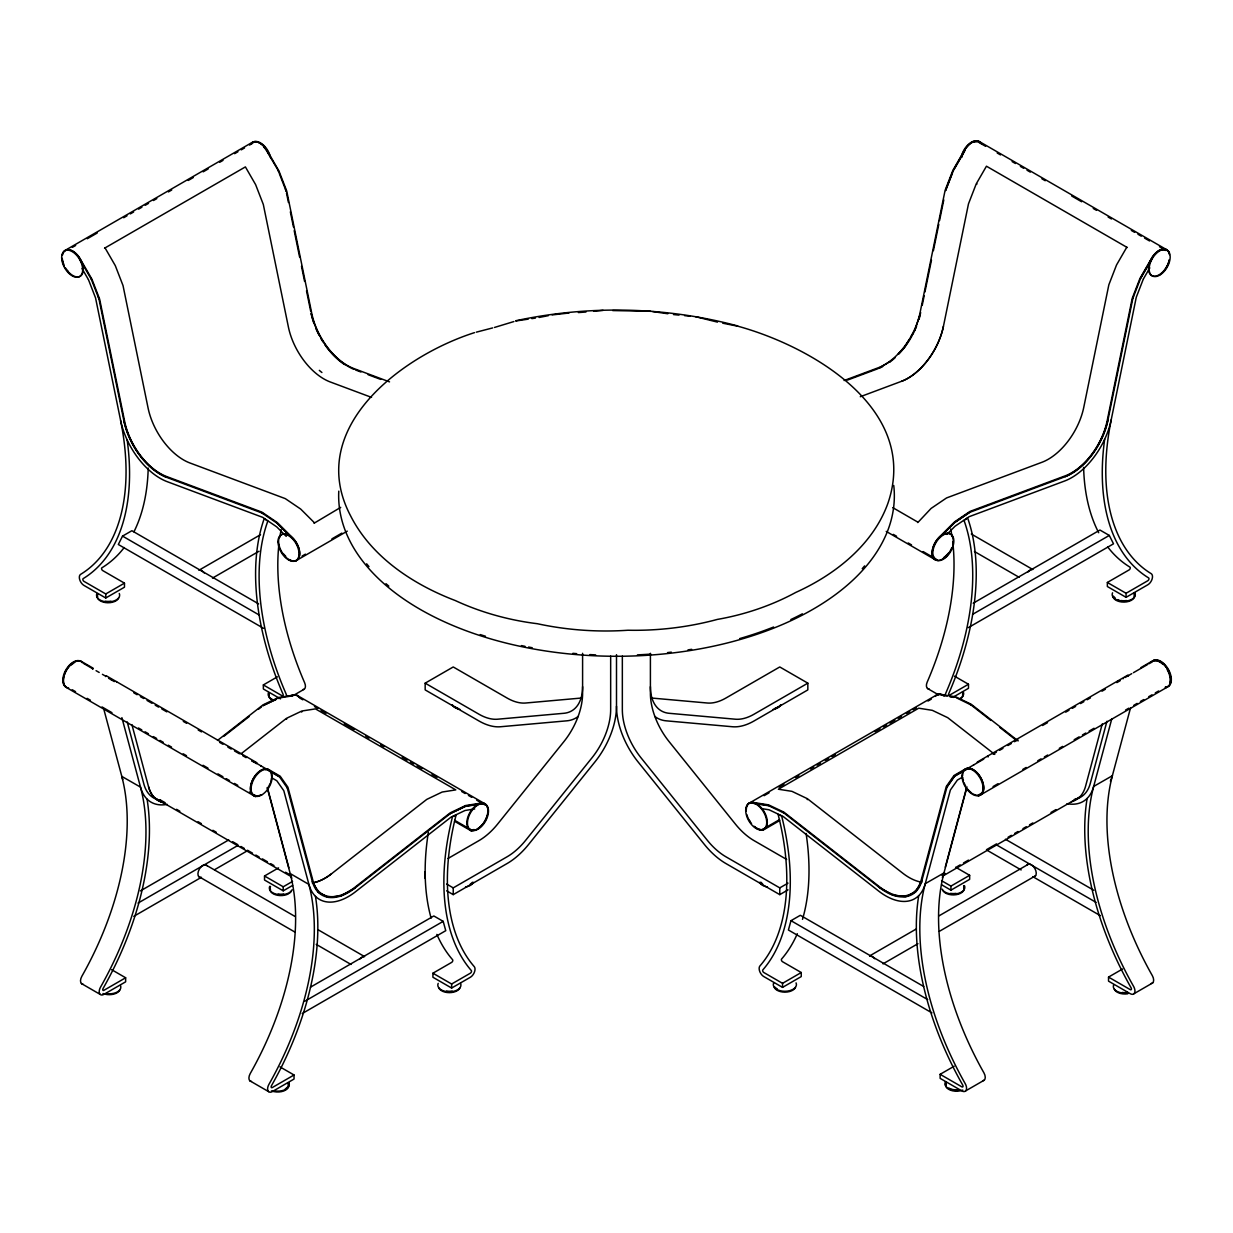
<?xml version="1.0" encoding="UTF-8"?>
<svg xmlns="http://www.w3.org/2000/svg" width="1233" height="1233" viewBox="0 0 1233 1233"><rect width="100%" height="100%" fill="white"/><g stroke="black" fill="none" stroke-linecap="round" stroke-linejoin="round"><path stroke-width="1.5" d="M922.253 305.152L924.18 295.75M924.935 291.99L931.485 260.04M933.396 250.669L938.791 224.329M939.546 220.615L943.784 199.9M860.295 396.718L901.585 381.29A51.94 29.977 -60 0 0 943.43 326.344L968.414 204.185A2.959 1.711 -60 0 1 968.629 203.476L976.074 184.287A2.975 1.711 -60 0 1 976.413 183.578L986.446 166.208L1127.27 247.525M939.33 537.912L954.496 522.777A1.988 1.141 -60 0 1 954.851 522.484L969.693 512.419A1.988 1.141 -60 0 1 970.063 512.219L1065.173 476.678C1087.568 466.351 1101.932 444.034 1107.82 420.684L1132.819 298.525A1.973 1.141 -60 0 1 1132.957 298.047L1140.402 278.858A1.988 1.141 -60 0 1 1140.633 278.396L1152.038 258.622M946.882 534.382L954.696 526.583A4.146 2.389 -60 0 1 955.452 525.952L968.706 516.966A4.131 2.389 -60 0 1 969.477 516.565L1064.572 481.024A57.889 33.414 -60 0 0 1111.21 419.775L1136.194 297.677A4.146 2.389 -60 0 1 1136.487 296.691L1143.145 279.537A4.223 2.435 -60 0 1 1143.361 279.043M454.515 821.255L471.068 830.826L473.981 829.501M753.394 803.33L768.56 805.719A1.988 1.141 60 0 1 768.914 805.827L783.756 812.901A1.988 1.141 60 0 1 784.126 813.133L879.237 887.406L893.031 895.204L905.839 896.653L915.919 891.582L921.883 880.655L946.882 787.363A1.973 1.141 60 0 1 947.021 787.055L954.465 776.466A1.988 1.141 60 0 1 954.696 776.251L966.102 769.669A14.056 8.122 60 0 1 970.556 769.269M945.264 867.153L966.348 788.488M967.011 786.931L943.985 872.856A57.889 33.414 60 0 1 942.366 877.495M1102.256 723.925L1085.595 786.13A52.927 30.548 60 0 1 1071.446 801.743M1106.941 721.274L1090.28 783.433A52.927 30.548 60 0 1 1074.236 799.431M1111.796 718.793L1093.671 786.438A226.579 130.806 60 0 0 1133.636 986.477A6.612 3.822 60 0 1 1134.591 992.889A6.612 3.822 60 0 1 1130.291 993.706L1108.529 981.144L1108.529 977.091L1122.569 968.999M1130.507 707.989L1112.382 775.634A57.889 33.414 60 0 1 1110.378 781.106M923.733 986.523L800.34 915.287L790.985 920.681L788.411 930.006L931.963 1012.894M914.747 330.475L920.712 312.658M314.045 523.254L340.709 507.364M952.338 172.959L946.343 188.402A9.109 5.256 -60 0 0 945.696 190.56A1.973 1.141 -60 0 1 945.85 190.021L953.294 170.832A1.988 1.141 -60 0 1 953.525 170.37M258.622 603.877L131.885 530.714L122.529 536.108L118.322 544.493L263.538 628.321M105.73 676.609L106.238 675.746L256.587 762.564A2.99 1.726 -60 0 1 256.926 762.873M246.569 756.769L246.061 757.632L242.762 755.721M963.852 152.106L953.864 169.399A6.581 3.791 -60 0 0 953.463 170.154A9.001 5.194 -60 0 0 953.001 171.248M954.465 168.721L964.93 150.596M1126.777 247.232L1116.744 264.602A2.975 1.711 -60 0 0 1116.404 265.295L1108.96 284.499A2.959 1.711 -60 0 0 1108.76 285.208L1083.761 407.368A51.94 29.977 -60 0 1 1041.9 462.298L946.79 497.855A2.975 1.711 -60 0 0 946.25 498.147L931.408 508.212A2.975 1.711 -60 0 0 930.869 508.659L917.784 522.576M1150.959 260.132L1140.987 277.425A6.581 3.791 -60 0 0 1140.571 278.18A9.001 5.194 -60 0 0 1140.109 279.274M1143.453 278.858L1149.819 267.854M1164.584 270.505L1166.588 267.037A15.043 8.693 -60 0 0 1169.346 259.932M909.245 339.584L904.668 347.182L898.271 353.84M911.079 336.547L912.913 333.511M940.471 536.463L953.494 523.47A9.109 5.256 -60 0 1 955.143 522.098L968.398 513.098A9.093 5.256 -60 0 1 970.078 512.219M217.532 740.416L262.814 705.045A2.975 1.711 -60 0 1 263.369 704.706L278.211 697.631A2.975 1.726 -60 0 1 278.735 697.462L293.901 695.088A15.043 8.693 -60 0 1 298.417 696.121L485.525 804.147M223.666 736.44L249.359 716.388M258.391 709.329L261.427 706.956M240.913 753.918L286.21 718.546A2.975 1.711 -60 0 1 286.765 718.192L301.592 711.133A2.975 1.711 -60 0 1 302.131 710.963L315.463 708.883L455.794 789.891L442.462 791.987A2.975 1.711 -60 0 0 441.923 792.156L427.096 799.231A2.975 1.711 -60 0 0 426.541 799.57L331.415 873.858A51.94 29.977 -60 0 1 312.288 882.905A51.94 29.977 -60 0 0 331.43 873.843M265.218 769.685A14.056 8.122 -60 0 1 268.07 770.332L279.475 776.929A1.988 1.141 -60 0 1 279.706 777.129L287.15 787.733A1.973 1.141 -60 0 1 287.289 788.041L312.288 881.333L318.253 892.26L328.332 897.331L341.14 895.882L354.934 888.084L450.045 813.795A1.988 1.141 -60 0 1 450.415 813.564L465.257 806.505A1.988 1.141 -60 0 1 465.612 806.382L480.778 804.008A14.056 8.122 -60 0 1 484.985 804.979M879.607 367.742L890.334 361.408M65.241 250.33L252.349 142.304A15.043 8.693 60 0 1 267.391 150.996L278.812 170.755A2.99 1.726 60 0 1 279.136 171.464L286.58 190.653A2.959 1.711 60 0 1 286.796 191.362L311.795 313.521A51.94 29.977 60 0 0 353.64 368.467L389.536 381.876M72.362 247.371L75.66 245.459M87.25 238.755L97.191 233.022M123.685 217.732L126.999 215.821M130.313 213.91L133.626 211.999M138.589 209.132L141.903 207.206M145.217 205.294L148.515 203.383M153.493 200.517L156.807 198.605M168.397 191.916L171.711 190.005M188.264 180.45L193.227 177.583M203.168 171.834L208.13 168.967M219.721 162.278L223.034 160.367M234.624 153.678L237.938 151.767M241.252 149.856L244.566 147.945M249.528 145.078L252.842 143.167M104.558 248.187L245.398 166.902L255.416 184.272A2.99 1.726 60 0 1 255.755 184.965L263.199 204.154A2.959 1.711 60 0 1 263.4 204.863L288.399 327.022A51.94 29.977 60 0 0 330.259 381.968L371.534 397.38M67.738 270.906L65.241 267.7M127.184 440.119A231.542 133.673 60 0 1 83.166 578.616A1.649 0.956 60 0 0 83.998 581.39L105.761 593.952L124.471 583.147L124.471 587.201L105.761 597.99L83.998 585.444A6.612 3.822 60 0 1 79.698 579.649A6.612 3.822 60 0 1 80.654 574.331A226.579 130.806 60 0 0 120.587 420.484M199.083 570.17L260.533 534.69M212.492 578.107L259.038 551.228M302.116 556.068L305.43 554.156M331.924 538.867L341.849 533.118M295.935 560.768L347.274 531.13M280.507 698.88L263.353 688.985L263.353 684.931L277.394 676.825M293.423 695.443L304.335 689.139M578.308 716.327A61.188 35.325 60 0 1 566.795 720.827L500.567 726.746A61.188 35.325 60 0 1 478.928 720.951L425.169 689.91L425.169 683.159L453.235 666.961L506.994 697.986A52.927 30.548 60 0 0 525.705 703.01L580.589 698.109M140.377 890.935L228.752 839.92M138.065 903.08L238.108 845.314M133.796 916.335L201.457 877.28M214.665 869.65L247.663 850.6M292.591 885.433L283.236 890.827L264.525 880.023L264.525 875.985L278.55 867.878M121.882 717.637L140.5 787.116A226.579 130.806 -60 0 1 100.536 987.14A6.612 3.822 -60 0 0 99.58 993.567A6.612 3.822 -60 0 0 103.88 994.384L125.643 981.822L125.643 977.769L103.88 990.33A1.649 0.956 -60 0 1 103.048 988.527A231.542 133.673 -60 0 0 147.066 799.184M264.525 875.985L283.236 886.789L292.591 881.379M447.98 858.507L478.928 840.644A52.927 30.548 -60 0 0 497.639 824.045L563.882 741.649A52.927 30.548 -60 0 0 582.592 693.424L582.592 653.305M446.639 884.061L453.235 887.883L506.994 856.843A52.927 30.548 -60 0 0 525.705 840.259L591.948 757.848A52.927 30.548 -60 0 0 610.659 709.622L610.659 656.141M654.692 716.327A61.188 35.325 -60 0 0 666.205 720.827L732.433 726.746A61.188 35.325 -60 0 0 754.072 720.951L807.831 689.91L807.831 683.159L754.072 714.2A52.927 30.548 -60 0 1 735.361 719.209L669.118 713.291A52.927 30.548 -60 0 1 650.408 686.673M446.639 890.827L453.235 894.634L506.994 863.593A61.188 35.325 -60 0 0 528.633 844.42L594.861 762.009A61.188 35.325 -60 0 0 616.5 706.247L616.5 654.677M973.207 603.199L1099.944 530.036L1109.299 535.43L1113.507 543.815L968.29 627.659M310.439 987.201L433.831 915.965L443.186 921.359L445.76 930.684L302.208 1013.557M972.56 614.373L1109.299 535.43M304.782 1001.273L443.186 921.359M1111.241 419.806A226.579 130.806 -60 0 0 1151.175 573.653A6.612 3.822 -60 0 1 1152.131 578.971A6.612 3.822 -60 0 1 1147.831 584.766L1126.068 597.327L1107.357 586.523L1107.357 582.469L1129.12 569.908A1.649 0.956 -60 0 0 1129.952 567.134A231.542 133.673 -60 0 1 1107.65 546.866M432.922 973.207L451.632 984.011L470.343 973.207A1.649 0.956 -60 0 0 471.314 970.541A229.877 132.717 -60 0 1 452.496 816.708L456.087 815.044A224.915 129.866 -60 0 0 474.227 966.61A6.612 3.822 -60 0 1 474.474 972.02A6.612 3.822 -60 0 1 470.343 977.26L451.632 988.049L432.922 977.26L432.922 973.207L451.632 962.403A1.649 0.956 -60 0 0 452.603 959.736A229.877 132.717 -60 0 1 436.867 934.398M748.647 803.484L935.755 695.458A15.043 8.693 60 0 1 940.255 694.41L955.436 696.784A2.975 1.726 60 0 1 955.96 696.969L970.803 704.028A2.975 1.711 60 0 1 971.342 704.382L1018.15 740.925M764.075 795.701L769.053 792.834M778.979 787.101L783.957 784.234M795.547 777.545L798.845 775.634M810.435 768.93L813.749 767.018M817.063 765.107L820.377 763.196M825.339 760.329L828.653 758.418M831.967 756.507L835.28 754.596M875.014 731.647L879.992 728.78M883.306 726.869L886.604 724.958M889.918 723.047L894.896 720.18M898.21 718.269L901.508 716.358M906.486 713.491L909.8 711.58M913.098 709.669L916.412 707.757M928.002 701.053L931.316 699.142M952.878 697.308L968.475 688.307L968.475 684.253L949.764 695.058A1.649 0.956 -60 0 1 948.793 693.516A229.877 132.717 -60 0 0 967.612 517.952L964.021 520.449A224.915 129.866 -60 0 1 945.881 692.946A6.612 3.822 -60 0 0 945.141 695.535M1107.357 582.469L1126.068 593.273L1147.831 580.712A1.649 0.956 -60 0 0 1148.663 577.938A231.542 133.673 -60 0 1 1104.645 439.441M267.16 787.61L290.187 873.534L308.867 884.4A226.579 130.806 -60 0 1 268.933 1084.362A6.612 3.822 -60 0 0 267.977 1090.789A6.612 3.822 -60 0 0 272.277 1091.606L294.04 1079.045L294.04 1074.991L272.277 1087.552A1.649 0.956 -60 0 1 271.445 1085.749A231.542 133.673 -60 0 0 315.463 896.422M779.426 819.683L762.857 829.254L763.104 830.148L779.657 820.577M983.734 759.112L955.036 775.68A6.581 3.791 60 0 0 954.635 775.973A9.001 5.194 60 0 0 954.172 776.513L947.514 785.991A9.109 5.256 60 0 0 946.867 787.409M1125.097 677.503L1131.755 673.65M1133.42 672.694L1147.461 664.587M1148.802 663.816L1152.131 661.89M993.058 754.087L996.372 752.192M999.655 750.281L1002.968 748.385M1007.916 745.518L1011.23 743.607M1014.512 741.696L1017.826 739.8M1042.579 725.497L1047.541 722.646M1065.697 712.15L1069.011 710.254M1072.294 708.343L1075.608 706.432M1080.555 703.565L1083.869 701.669M1087.152 699.758L1090.465 697.863M1102.009 691.189L1105.323 689.278M1116.867 682.604L1120.18 680.708M962.511 777.098L957.517 779.98A4.223 2.435 60 0 0 957.209 780.304L950.551 789.767A4.146 2.389 60 0 0 950.258 790.415L925.274 883.66A226.579 130.806 60 0 0 965.239 1083.699A6.612 3.822 60 0 1 966.194 1090.111A6.612 3.822 60 0 1 961.879 1090.928L940.132 1078.366L940.132 1074.313L954.172 1066.221M622.341 656.141L622.341 709.622A52.927 30.548 60 0 0 641.052 757.848L707.295 840.259A52.927 30.548 60 0 0 726.006 856.843L779.765 887.883L788.026 883.121M616.5 706.247A61.188 35.325 60 0 0 638.139 762.009L704.367 844.42A61.188 35.325 60 0 0 726.006 863.593L779.765 894.634L788.026 889.872M983.117 792.31L978.154 795.177L978.648 796.025L1167.759 686.843A15.043 8.693 60 0 0 1167.759 669.473A15.043 8.693 60 0 0 1152.716 660.78L1141.311 667.377A2.99 1.726 60 0 0 1140.972 667.685M993.058 786.562L998.021 783.695M1022.866 769.361L1026.164 767.45M1037.754 760.761L1041.068 758.85M1044.382 756.939L1047.696 755.012M1059.286 748.323L1062.599 746.412M1074.19 739.723L1079.152 736.856M1082.466 734.945L1085.78 733.034M1089.093 731.123L1094.056 728.256M1125.513 710.085L1128.827 708.174M1133.805 705.307L1137.119 703.396M1140.417 701.485L1143.731 699.573M1148.709 696.707L1152.007 694.796M1155.321 692.884L1158.635 690.973M942.027 875.353L945.341 873.457M956.9 866.784L960.199 864.872M963.497 862.961L968.444 860.11M986.616 849.614L996.511 843.896M1008.07 837.222L1011.368 835.327M1014.682 833.416L1017.98 831.504M1022.928 828.653L1026.241 826.742M1029.54 824.831L1032.838 822.935M1050.994 812.455L1055.957 809.588M942.598 876.154L1079.63 797.042M782.539 983.333L801.25 972.529L801.25 976.582L782.539 987.386L763.828 976.582A6.612 3.822 60 0 1 759.698 971.342A6.612 3.822 60 0 1 759.944 965.932A224.915 129.866 60 0 0 778.085 814.366L781.66 816.03A229.877 132.717 60 0 1 762.857 969.862A1.649 0.956 60 0 0 763.828 972.529L782.539 983.333L782.539 987.386M941.58 880.701L950.936 886.111L969.647 875.307L969.647 879.36L950.936 890.164L941.58 884.755M869.589 955.929L916.134 929.065M939.161 915.765L1028.784 864.025M882.998 963.867L917.953 943.692M939.33 931.347L1035.581 875.769M965.655 1090.897L984.366 1080.093M1134.052 993.675L1152.763 982.871M276.207 699.203L264.602 704.737A9.093 5.256 -60 0 0 262.922 705.785A1.988 1.141 -60 0 1 263.307 705.538L276.5 699.265M474.505 332.633C401.079 356.044 304.705 428.884 350.634 515.918C371.549 557.1 413.147 584.473 455.316 600.563C481.101 612.508 509.152 620.245 537.341 623.713C566.949 630.125 597.758 632.298 627.967 630.233C657.96 630.864 688.368 627.258 717.344 619.413C744.578 614.666 771.473 605.619 795.778 592.426C835.08 574.655 873.072 544.863 887.991 503.079C919.803 409.741 813.456 347.151 738.336 326.329M844.096 380.535L878.189 367.788A51.94 29.977 -60 0 0 920.034 312.843L945.033 190.683A2.959 1.711 -60 0 1 945.249 189.974L952.693 170.786A2.99 1.726 -60 0 1 953.032 170.092L964.437 150.318A15.043 8.693 -60 0 1 981.607 143.922M847.564 380.057L878.066 368.652M494.479 327.454L513.899 321.551M476.323 332.155L492.661 327.916M539.083 317.467L548.392 315.648M552.122 314.924L568.968 313.012M516.103 320.672C589.112 305.106 665.65 306.539 737.796 325.974M292.529 695.844L279.506 697.893A9.109 5.256 -60 0 0 277.857 698.417M479.637 803.87L466.613 805.92A9.109 5.256 -60 0 0 464.964 806.444L451.71 812.763A9.093 5.256 -60 0 0 450.03 813.811M474.705 808.956L465.411 810.42A4.146 2.389 -60 0 0 464.656 810.667L451.401 816.97A4.131 2.389 -60 0 0 450.631 817.448L355.536 891.721A57.889 33.414 -60 0 1 308.897 884.338L283.914 791.093A4.146 2.389 -60 0 0 283.621 790.445L276.963 780.967A4.223 2.435 -60 0 0 276.747 780.72L271.661 777.776M471.068 830.826L473.734 830.395A15.043 8.693 -60 0 0 483.12 823.783M515.656 321.012L528.233 319.147M531.839 318.623L535.43 318.083M585.952 312.026L578.369 312.566M593.582 311.286L603.122 310.377M650.808 311.286L612.678 310.562M652.411 698.109L707.295 703.01A52.927 30.548 -60 0 0 726.006 697.986L779.765 666.961L807.831 683.159M673.511 314.569L679.044 315.109M684.592 315.648L690.126 316.172M652.704 311.564L667.839 313.752M943.507 695.458L947.221 696.044M950.951 696.63L954.666 697.215M949.98 696.799L953.772 697.385M754.534 803.192L767.558 805.241A9.109 5.256 60 0 1 769.207 805.765M761.316 808.571L768.76 809.742A4.146 2.389 60 0 1 769.5 809.989L782.77 816.308A4.131 2.389 60 0 1 783.525 816.785L878.636 891.043A57.889 33.414 60 0 0 925.274 883.66L944.016 872.918A226.579 130.806 60 0 0 983.949 1072.895A6.612 3.822 60 0 1 982.716 1080.755M763.104 830.148L760.437 829.732A15.043 8.693 60 0 1 754.95 827.112M722.708 323.185L736.594 325.974M695.659 316.711L717.498 322.121M355.551 369.992L360.945 372.012M368.112 374.693L380.689 379.394M79.791 259.3L91.196 279.074A1.988 1.141 60 0 1 91.427 279.537L98.871 298.725A1.973 1.141 60 0 1 99.01 299.203L124.009 421.362C129.897 444.712 144.261 467.03 166.655 477.356L261.766 512.897A1.988 1.141 60 0 1 262.136 513.098L276.978 523.162A1.988 1.141 60 0 1 277.333 523.455L292.498 538.59M1117.668 599.623L1120.735 600.995M956.315 697.739L970.864 704.875M979.48 141.625L1166.588 249.652M978.987 142.489L985.614 146.311M997.204 153L1000.518 154.911M1012.108 161.6L1015.422 163.511M1020.385 166.393L1023.698 168.305M1027.012 170.216L1030.326 172.127M1041.916 178.816L1045.23 180.727M1071.724 196.016L1081.649 201.765M1093.239 208.454L1096.553 210.365M1108.143 217.054L1111.457 218.965M1131.324 230.432L1134.637 232.343M1137.951 234.255L1141.265 236.166M1144.578 238.092L1149.541 240.959M1159.482 246.692L1164.445 249.559M971.296 534.012L1032.761 569.492M974.44 551.505L1019.182 577.337M892.784 507.642L917.537 521.96M893.293 534.367L896.607 536.278M908.197 542.967L911.511 544.878M923.101 551.567L933.027 557.301M886.219 531.408L935.893 560.09M954.45 676.162L968.475 684.253M927.493 688.476L938.405 694.765M1005.419 839.241L1093.794 890.272M996.064 844.636L1096.106 902.402M986.508 849.922L1021.155 869.943M1032.715 876.601L1100.36 915.672M955.606 867.2L969.647 875.307M1108.529 977.091L1130.291 989.652A1.649 0.956 60 0 0 1131.123 987.849A231.542 133.673 60 0 1 1087.105 798.522M786.654 859.447L754.072 840.644A52.927 30.548 60 0 1 735.361 824.045L669.118 741.649A52.927 30.548 60 0 1 650.408 693.424L650.408 653.305M425.169 683.159L478.928 714.2A52.927 30.548 60 0 0 497.639 719.209L563.882 713.291A52.927 30.548 60 0 0 582.592 686.673M790.985 920.681L927.709 999.624M122.529 536.108L259.269 615.051M801.25 972.529L782.539 961.725A1.649 0.956 60 0 1 781.568 959.058A229.877 132.717 60 0 0 797.304 933.72M124.471 583.147L102.724 570.586A1.649 0.956 60 0 1 101.877 567.812A231.542 133.673 60 0 0 124.179 547.544M299.542 697.909L302.856 699.82M314.446 706.509L317.76 708.42M321.058 710.331L326.036 713.213M344.254 723.725L354.179 729.458M365.769 736.147L369.083 738.058M380.673 744.747L383.987 746.659M402.205 757.185L407.167 760.052M410.481 761.963L413.795 763.874M417.108 765.785L422.071 768.652M432.012 774.386L436.975 777.252M461.805 791.601L465.118 793.513M468.432 795.424L471.746 797.335M476.709 800.202L480.022 802.113M940.132 1074.313L961.879 1086.874A1.649 0.956 60 0 0 962.726 1085.071A231.542 133.673 60 0 1 918.708 895.744M263.353 684.931L282.064 695.736A1.649 0.956 60 0 0 283.035 694.194A229.877 132.717 60 0 1 264.216 518.631L267.808 521.112A224.915 129.866 60 0 0 285.948 693.624A6.612 3.822 60 0 1 286.688 696.213M454.746 820.361L471.314 829.917M83.597 663.462L92.953 668.872M96.066 670.675L99.195 672.463M102.416 674.328L105.745 676.254M251.994 760.684L266.035 768.791M269.148 770.594L279.136 776.358A6.581 3.791 -60 0 1 279.537 776.651A9.001 5.194 -60 0 1 279.999 777.191M108.596 678.273L114.33 681.572M133.796 692.823L137.11 694.718M140.392 696.63L143.706 698.525M147.004 700.436L151.967 703.288M155.25 705.214L158.564 707.11M161.862 709.021L166.825 711.873M183.316 721.413L186.63 723.309M198.189 729.998L201.503 731.893M219.644 742.389L222.957 744.285M227.905 747.152L231.218 749.048M234.501 750.959L239.464 753.81M251.794 760.946L254.661 762.58M72.223 689.725L75.537 691.651M87.127 698.34L90.441 700.252M102.031 706.941L111.956 712.674M138.45 727.979L141.764 729.89M145.078 731.801L148.392 733.712M153.354 736.579L156.668 738.49M159.982 740.401L163.295 742.312M168.258 745.179L171.572 747.09M183.162 753.779L186.476 755.69M203.029 765.261L207.992 768.128M217.933 773.862L222.896 776.728M226.209 778.639L229.523 780.551M234.486 783.417L237.799 785.329M249.39 792.018L252.703 793.929M254.013 794.684L256.017 795.84L255.524 796.703L66.412 687.521A15.043 8.693 -60 0 1 66.412 670.135A15.043 8.693 -60 0 1 81.455 661.458L92.86 668.039A2.99 1.726 -60 0 1 93.199 668.348M160.059 799.785L165.006 802.637M176.566 809.31L179.864 811.222M198.035 821.702L201.333 823.613M212.893 830.287L216.191 832.183M232.698 841.723L237.645 844.574M240.959 846.485L244.257 848.396M247.556 850.292L252.518 853.159M255.817 855.055L259.115 856.966M262.413 858.877L267.376 861.728M270.674 863.639L273.973 865.551M285.532 872.224L288.83 874.12M154.541 797.72L291.574 876.833M205.372 864.687L294.995 916.443M318.037 929.728L364.583 956.608A7.028 4.053 -60 0 0 359.45 959.382M198.59 876.447L294.841 932.025M316.218 944.355L351.004 964.453M111.602 969.662L125.643 977.769M279.999 1066.899L294.04 1074.991M81.409 983.549L100.12 994.353M249.806 1080.771L268.517 1091.575M353.763 369.33C331.369 359.003 317.02 336.686 311.117 313.336A52.927 30.548 60 0 0 313.968 323.524M990.87 720.442L971.234 705.106A9.093 5.256 60 0 0 969.57 704.058M999.917 727.501L1016.531 740.478M994.769 754.426L947.961 717.868A2.975 1.711 60 0 0 947.406 717.529L932.564 710.455A2.975 1.711 60 0 0 932.04 710.285L918.708 708.204L778.377 789.228L791.709 791.309A2.975 1.711 60 0 1 792.233 791.478L807.076 798.552A2.975 1.711 60 0 1 807.63 798.892L902.741 873.18A51.94 29.977 60 0 0 921.883 882.227M1113.353 596.14L1115.202 598.005M760.823 882.15L762.672 884.015M314.292 522.638L300.96 509.337A2.975 1.711 60 0 0 300.436 508.89L285.594 498.826A2.975 1.711 60 0 0 285.039 498.533L189.928 462.976A51.94 29.977 60 0 1 148.083 408.031L123.084 285.871A2.959 1.711 60 0 0 122.868 285.177L115.424 265.974A2.99 1.726 60 0 0 115.085 265.28L105.052 247.91M291.358 537.126L278.334 524.148A9.109 5.256 60 0 0 276.685 522.777M286.241 536.355L277.132 527.262A4.146 2.389 60 0 0 276.377 526.63L263.122 517.629A4.131 2.389 60 0 0 262.367 517.228L167.256 481.687A57.889 33.414 60 0 1 120.618 420.453L95.635 298.355A4.146 2.389 60 0 0 95.342 297.369L88.684 280.215A4.223 2.435 60 0 0 88.468 279.721M285.702 556.237L283.035 553.571L285.455 556.854A15.043 8.693 60 0 0 299.095 557.378A15.043 8.693 60 0 0 292.745 537.973L277.564 522.838A2.975 1.726 60 0 0 277.04 522.391L262.197 512.327A2.975 1.711 60 0 0 261.658 512.034L166.532 476.493A51.94 29.977 60 0 1 124.687 421.547L99.688 299.388A2.959 1.711 60 0 0 99.472 298.679L92.028 279.49A2.99 1.726 60 0 0 91.689 278.781L80.284 259.022A15.043 8.693 60 0 0 62.482 254.245M1165.262 687.151L1165.755 687.999M1128.442 675.931L1127.933 675.067L977.584 761.886A2.975 1.711 60 0 0 977.245 762.194M987.602 756.091L988.111 756.954M277.964 170.062L266.898 151.274A14.056 8.122 60 0 0 263.646 146.912M82.025 268.532L88.375 279.521M279.213 173.252L285.979 190.699A1.973 1.141 60 0 1 286.118 191.177M267.823 789.166L288.892 867.832M131.9 724.603L148.561 786.808A52.927 30.548 -60 0 0 164.606 802.806A52.927 30.548 -60 0 1 148.577 786.793M127.23 721.952L143.891 784.111A52.927 30.548 -60 0 0 159.936 800.109M103.664 708.667L121.79 776.312A57.889 33.43 -60 0 0 122.776 779.533M286.503 193.057L288.445 202.505M290.356 211.845L293.439 226.934M294.194 230.648L299.588 256.988M301.499 266.343L304.582 281.401M306.508 290.788L310.731 311.456M1126.068 593.273L1126.068 597.327M950.936 886.111L950.936 890.164M779.765 887.883L779.765 894.634M453.235 887.883L453.235 894.634M451.632 984.011L451.632 988.049M425.169 871.685L425.169 878.435M283.236 886.789L283.236 890.827M105.761 593.952L105.761 597.99M301.53 711.98A1.988 1.141 -60 0 1 301.885 711.873M256.094 763.427A1.988 1.141 -60 0 1 256.31 763.628M116.256 681.556A2.99 1.726 -60 0 1 116.596 681.864M286.333 719.271A1.988 1.141 -60 0 1 286.703 719.055M1117.576 681.171A2.975 1.711 60 0 1 1117.915 680.863M807.137 799.385A1.988 1.141 60 0 1 807.507 799.616M976.69 184.333A1.988 1.141 -60 0 1 976.906 183.871M943.415 326.344A51.94 29.977 -60 0 1 901.57 381.29M282.711 553.386A14.888 8.6 60 0 1 283.051 533.966A14.888 8.6 60 0 1 299.141 549.548A14.888 8.6 60 0 1 289.092 559.566M251.332 143.66A14.888 8.6 60 0 1 261.828 143.737A14.888 8.6 60 0 1 270.613 157.716M250.746 143.999A14.888 8.6 60 0 1 259.87 143.182A14.888 8.6 60 0 1 268.979 154.526M62.39 255.293A14.888 8.6 60 0 1 75.768 253.459A14.888 8.6 60 0 1 82.426 273.757A14.888 8.6 60 0 1 67.491 270.844M63.638 264.17A14.888 8.6 60 0 1 62.328 258.899M64.332 266.004A15.043 8.693 60 0 1 62.482 260.61M278.304 171.048A1.988 1.141 60 0 1 278.535 171.51M344.546 364.552A52.927 30.548 60 0 1 324.988 344.886M322.907 341.772A52.927 30.548 60 0 1 320.965 338.582M319.162 335.33A52.927 30.548 60 0 1 315.956 328.61M166.655 477.356A52.927 30.548 60 0 1 124.009 421.362M935.369 696.383A14.888 8.6 60 0 1 944.478 695.566M935.832 695.597A14.888 8.6 60 0 1 943.908 695.905M746.273 810.004A14.888 8.6 60 0 1 757.709 804.502A14.888 8.6 60 0 1 767.157 824.168A14.888 8.6 60 0 1 754.072 826.249M751.529 823.567A14.888 8.6 60 0 1 749.356 820.377M964.021 770.502A14.888 8.6 60 0 1 982.254 781.028A14.888 8.6 60 0 1 973.13 793.99M971.789 793.112A14.888 8.6 60 0 1 967.874 789.32M965.686 786.13A14.888 8.6 60 0 1 964.021 782.647M963.42 780.905A14.888 8.6 60 0 1 962.696 777.376M962.603 775.757A14.888 8.6 60 0 1 963.25 771.95M1151.129 662.475A14.888 8.6 60 0 1 1167.682 669.519A14.888 8.6 60 0 1 1165.509 687.367M1152.747 661.011A14.888 8.6 60 0 1 1168.884 670.305A14.888 8.6 60 0 1 1166.094 687.043M749.957 821.548A15.043 8.693 60 0 1 746.797 814.504M746.196 811.037A15.043 8.693 60 0 1 746.319 807.892M746.782 806.12A15.043 8.693 60 0 1 753.147 802.436L768.313 804.81A2.975 1.726 60 0 1 768.853 804.995L783.695 812.054A2.975 1.711 60 0 1 784.234 812.408L879.36 886.681A51.94 29.977 60 0 0 921.205 880.054L946.204 786.762A2.959 1.711 60 0 1 946.42 786.3L953.864 775.711A2.99 1.726 60 0 1 954.188 775.403L965.609 768.806A15.043 8.693 60 0 1 980.651 777.499A15.043 8.693 60 0 1 980.651 794.869M982.732 784.404A14.056 8.122 60 0 1 982.732 790.353M1154.52 661.119A14.056 8.122 60 0 1 1157.664 661.242M1158.928 661.674A14.056 8.122 60 0 1 1162.811 664.202M1167.266 669.75A14.056 8.122 60 0 1 1169.84 682.327M921.883 880.655A52.927 30.548 60 0 1 879.237 887.406M475.568 829.778A14.888 8.6 -60 0 1 468.925 814.381A14.888 8.6 -60 0 1 486.773 805.873A14.888 8.6 -60 0 1 477.371 828.915M292.082 695.705A14.888 8.6 -60 0 1 299.388 697.385M289.678 696.244A14.888 8.6 -60 0 1 298.802 697.046M68.663 688.045A14.888 8.6 -60 0 1 65.873 671.322A14.888 8.6 -60 0 1 82.01 662.029M66.597 687.367A14.888 8.6 -60 0 1 66.567 668.748A14.888 8.6 -60 0 1 82.457 662.815M255.77 796.071A14.888 8.6 -60 0 1 255.77 775.033A14.888 8.6 -60 0 1 271.568 776.436M271.476 778.038A14.888 8.6 -60 0 1 270.751 781.583M270.15 783.325A14.888 8.6 -60 0 1 267.422 788.488M261.042 794.668A14.888 8.6 -60 0 1 257.42 796.009M487.975 811.699A15.043 8.693 -60 0 0 481.009 803.115L465.843 805.488A2.975 1.726 -60 0 0 465.319 805.658L450.477 812.732A2.975 1.711 -60 0 0 449.922 813.071L354.811 887.359A51.94 29.977 -60 0 1 312.966 880.732L287.967 787.44A2.959 1.711 -60 0 0 287.751 786.978L280.307 776.389A2.99 1.726 -60 0 0 279.968 776.066L268.563 769.484A15.043 8.693 -60 0 0 253.52 778.162A15.043 8.693 -60 0 0 253.52 795.547M487.374 815.183A15.043 8.693 -60 0 1 484.215 822.211M278.149 698.479A1.988 1.141 -60 0 1 278.504 698.356M71.36 664.88A14.056 8.122 -60 0 1 73.934 663.015M354.934 888.084A52.927 30.563 -60 0 1 312.288 881.333M937.465 560.306A14.888 8.6 -60 0 1 933.196 547.113A14.888 8.6 -60 0 1 946.327 533.242A14.888 8.6 -60 0 1 952.893 544.015M951.845 547.544A14.888 8.6 -60 0 1 942.736 558.888M1167.435 265.234A14.888 8.6 -60 0 1 1150.821 274.99A14.888 8.6 -60 0 1 1154.766 254.075A14.888 8.6 -60 0 1 1169.439 254.614M1169.238 259.963A14.888 8.6 -60 0 1 1168.19 263.508M961.802 157.377A14.888 8.6 -60 0 1 970.587 143.398A14.888 8.6 -60 0 1 981.083 143.321M961.216 157.053A14.888 8.6 -60 0 1 970.001 143.074A14.888 8.6 -60 0 1 980.497 142.982M943.599 557.67A14.056 8.122 -60 0 0 946.127 555.559L948.793 552.893L946.374 556.175A15.043 8.693 -60 0 1 932.734 556.715A15.043 8.693 -60 0 1 939.099 537.295L954.265 522.16A2.975 1.726 -60 0 1 954.789 521.713L969.631 511.649A2.975 1.711 -60 0 1 970.186 511.356L1065.297 475.815A51.94 29.977 -60 0 0 1107.142 420.869L1132.141 298.71A2.959 1.711 -60 0 1 1132.356 298.001L1139.801 278.812A2.99 1.726 -60 0 1 1140.14 278.119L1151.545 258.344A15.043 8.693 -60 0 1 1169.346 253.582M936.34 559.212A14.056 8.122 -60 0 1 933.396 556.052M974.532 142.088A14.056 8.122 -60 0 1 977.677 141.965M1161.64 250.114A14.056 8.122 -60 0 1 1166.094 250.515M1107.82 420.684A52.927 30.548 -60 0 1 1065.173 476.678M920.357 314.323A52.927 30.548 -60 0 1 918.986 319.424M916.581 326.236A52.927 30.548 -60 0 1 912.667 334.652M911.788 336.285A52.927 30.548 -60 0 1 898.811 354.087M895.081 357.74A52.927 30.548 -60 0 1 889.902 362.024M882.658 366.602A52.927 30.548 -60 0 1 879.576 368.05M288.923 1082.744A11.575 6.689 0 0 1 285.933 1089.201A11.575 6.689 0 0 1 274.743 1090.928M287.489 1087.074A10.743 6.211 0 0 1 285.332 1088.862M288.121 1082.867A10.743 6.211 0 0 1 288.121 1086.073M288.322 1084.054A10.958 6.319 0 0 1 284.022 1090.866A10.958 6.319 0 0 1 271.43 1090.866M120.449 985.414A11.575 6.689 0 0 1 117.459 991.871A11.575 6.689 0 0 1 106.269 993.613M119.848 989.991A10.958 6.319 0 0 1 102.971 993.536M473.225 882.443A11.575 6.689 0 0 1 470.914 884.354M472.47 882.242A10.743 6.211 0 0 1 470.328 884.015M473.302 882.474A10.958 6.319 0 0 1 465.55 886.959M762.086 884.354A11.575 6.674 0.1 0 1 759.775 882.443M767.45 886.959A10.958 6.319 0 0 1 759.698 882.474M1134.915 592.811A11.575 6.689 0 0 1 1123.741 601.226A11.575 6.689 0 0 1 1112.551 592.811M1126.515 600.533A10.743 6.211 0 0 1 1120.951 600.533M1134.113 592.934A10.743 6.211 0 0 1 1134.113 596.14M1134.314 594.121A10.958 6.319 0 0 1 1126.577 601.874A10.958 6.319 0 0 1 1113.152 597.389M963.281 691.898A11.575 6.689 0 0 1 960.291 698.356M962.48 692.021A10.743 6.211 0 0 1 962.48 695.242M962.68 693.208A10.958 6.319 0 0 1 959.844 699.327M775.156 708.127A11.575 6.689 0 0 0 780.782 704.875A10.958 6.319 0 0 1 773.122 709.376M964.453 885.648A11.575 6.689 -0.1 0 1 956.253 893.833A11.575 6.689 -0.1 0 1 942.089 889.101M956.053 893.37A10.743 6.211 0 0 1 950.489 893.37M963.651 885.772A10.743 6.211 0 0 1 963.651 888.978M963.852 886.959A10.958 6.319 0 0 1 956.114 894.696A10.958 6.319 0 0 1 942.69 890.226M1127.902 992.919A11.575 6.689 -0.1 0 1 1116.713 991.209A11.575 6.689 -0.1 0 1 1113.723 984.735M1127.686 992.457A10.743 6.211 0 0 1 1122.122 992.457M1127.748 993.798A10.958 6.319 0 0 1 1114.324 989.313M959.505 1090.157A11.575 6.689 -0.1 0 1 948.316 1088.431A11.575 6.689 -0.1 0 1 945.326 1081.957M959.289 1089.679A10.743 6.211 0 0 1 948.901 1088.076M946.127 1085.302A10.743 6.211 0 0 1 946.127 1082.081M962.803 1090.08A10.958 6.319 0 0 1 950.227 1090.095A10.958 6.319 0 0 1 945.927 1083.268M796.056 982.871A11.575 6.689 -0.1 0 1 784.866 991.286A11.575 6.689 -0.1 0 1 773.692 982.871M777.268 988.989A10.743 6.211 0 0 1 775.125 987.217M795.455 987.448A10.958 6.319 0 0 1 784.882 992.149A10.958 6.319 0 0 1 774.293 987.448M460.556 983.364A11.575 6.689 -0.1 0 1 449.351 991.779A11.575 6.689 -0.1 0 1 438.193 983.364M452.157 991.085A10.743 6.211 0 0 1 446.593 991.085M459.955 987.941A10.958 6.319 0 0 1 449.367 992.642A10.958 6.319 0 0 1 438.778 987.941M292.082 889.779A11.575 6.689 -0.1 0 1 277.887 894.511A11.575 6.689 -0.1 0 1 269.719 886.327M283.682 894.048A10.743 6.211 0 0 1 278.119 894.048M270.505 889.656A10.743 6.211 0 0 1 270.505 886.45M291.481 890.904A10.958 6.319 0 0 1 289.863 892.908M288.645 893.74A10.958 6.319 0 0 1 275.421 894.742A10.958 6.319 0 0 1 270.32 887.637M457.797 708.035A11.575 6.689 -0.1 0 1 452.172 704.783A10.958 6.319 0 0 0 459.847 709.299M274.851 700.375A11.575 6.689 -0.1 0 1 268.547 692.576M269.349 695.905A10.743 6.211 0 0 1 269.349 692.699M271.984 699.99A10.958 6.319 0 0 1 269.148 693.886M119.277 593.489A11.575 6.689 -0.1 0 1 108.088 601.904A11.575 6.689 -0.1 0 1 96.914 593.489M110.878 601.211A10.743 6.211 0 0 1 105.314 601.211M97.715 596.818A10.743 6.211 0 0 1 97.715 593.612M118.676 598.067A10.958 6.319 0 0 1 105.252 602.536A10.958 6.319 0 0 1 97.515 594.799M200.409 877.495A7.028 4.053 -60 0 1 199.376 869.065A7.028 4.053 -60 0 1 207.19 865.736M1027.628 572.266A7.028 4.053 -60 0 1 1032.591 569.399M1026.966 865.073A7.028 4.053 60 0 1 1034.795 868.386A7.028 4.053 60 0 1 1033.763 876.833M869.743 955.837A7.028 4.053 60 0 1 874.721 958.704M199.237 570.078A7.028 4.053 60 0 1 204.216 572.944M98.378 297.107A9.109 5.256 60 0 1 99.025 299.265M261.75 512.897A9.093 5.256 60 0 1 263.43 513.776M91.72 279.937A9.001 5.194 60 0 0 91.257 278.858A6.581 3.791 60 0 0 90.857 278.088M278.905 544.339A224.915 129.866 60 0 0 304.659 682.82A6.612 3.822 60 0 1 302.732 689.617M279.829 537.218A224.915 129.866 60 0 1 281.155 529.666M148.207 468.078A231.542 133.673 60 0 1 133.935 531.824M321.905 372.505A52.927 30.548 60 0 1 319.316 370.362M285.486 189.081A9.109 5.256 60 0 1 286.133 191.238M278.828 171.911A9.001 5.194 60 0 0 278.365 170.832A6.581 3.791 60 0 0 278.103 170.324M167.164 804.348A57.889 33.414 -60 0 1 140.5 787.116L121.759 776.374A226.579 130.806 -60 0 1 81.825 976.336A6.612 3.822 -60 0 0 83.058 984.211M111.602 679.969A9.001 5.194 -60 0 0 111.14 679.429A6.581 3.791 -60 0 0 110.723 679.136M92.752 668.98A9.001 5.194 -60 0 0 92.429 668.625A6.581 3.791 -60 0 0 92.013 668.332M286.657 786.669A9.109 5.256 -60 0 1 287.304 788.087M291.789 878.235A57.889 33.43 -60 0 1 290.156 873.596A226.579 130.806 -60 0 1 250.222 1073.573A6.612 3.822 -60 0 0 251.455 1081.433M260.826 765.847A9.001 5.194 -60 0 1 261.288 766.387M431.118 918.138A229.877 132.717 -60 0 1 428.36 832.29M1132.803 298.586A9.109 5.256 -60 0 1 1133.451 296.429M929.096 688.939A6.612 3.822 -60 0 1 927.17 682.157A224.915 129.866 -60 0 0 952.724 541.919M950.674 528.988A224.915 129.866 -60 0 1 951.999 536.54M1098.711 532.748A231.542 133.673 -60 0 1 1083.622 467.399M1067.007 803.669A57.889 33.414 60 0 0 1093.671 786.438L1112.413 775.696A226.579 130.806 60 0 0 1152.346 975.673A6.612 3.822 60 0 1 1151.113 983.533M1123.032 678.751A6.581 3.791 60 0 1 1123.433 678.458M782.462 812.085A9.093 5.256 60 0 1 784.142 813.148M973.469 765.061A6.581 3.791 60 0 1 973.746 764.876M806.089 833.477A229.877 132.717 60 0 1 802.498 919.356M893.755 485.463A277.841 160.413 0 0 1 621.417 656.249A277.841 160.413 0 0 1 338.782 491.135M864.626 565.901A276.192 159.458 0 0 1 862.221 568.675M802.375 613.818A276.192 159.458 0 0 1 790.815 619.552M773.6 627.011A276.192 159.458 0 0 1 739.661 638.602M691.667 649.313A276.192 159.458 0 0 1 687.999 649.883M671.307 652.149A276.192 159.458 0 0 1 667.562 652.581M650.67 654.106A276.192 159.458 0 0 1 637.43 654.862M595.616 654.877A276.192 159.458 0 0 1 589.913 654.584M576.674 653.66A276.192 159.458 0 0 1 572.898 653.32M532.224 647.726A276.192 159.458 0 0 1 528.603 647.032M525.011 646.323A276.192 159.458 0 0 1 521.42 645.583M485.463 636.243A276.192 159.458 0 0 1 480.254 634.579M388.811 586.122A276.192 159.458 0 0 1 385.975 583.687M368.975 566.594A276.192 159.458 0 0 1 366.633 563.805M277.995 541.672A14.888 8.6 60 0 0 293.778 561.308A14.888 8.6 60 0 0 293.778 540.254A14.888 8.6 60 0 0 277.995 541.672M61.65 257.62A14.888 8.6 60 0 0 77.432 277.255A14.888 8.6 60 0 0 77.432 256.217A14.888 8.6 60 0 0 61.65 257.62M745.688 810.343A14.888 8.6 60 0 0 761.47 829.979A14.888 8.6 60 0 0 761.47 808.925A14.888 8.6 60 0 0 745.688 810.343M962.017 776.096A14.888 8.6 60 0 0 977.815 795.732A14.888 8.6 60 0 0 977.815 774.694A14.888 8.6 60 0 0 962.017 776.096M477.957 829.239A14.888 8.6 -60 0 0 487.081 805.75A14.888 8.6 -60 0 0 468.848 816.277A14.888 8.6 -60 0 0 477.957 829.239M261.627 795.008A14.888 8.6 -60 0 0 270.736 771.504A14.888 8.6 -60 0 0 252.503 782.03A14.888 8.6 -60 0 0 261.627 795.008M943.322 559.227A14.888 8.6 -60 0 0 952.431 535.739A14.888 8.6 -60 0 0 934.198 546.265A14.888 8.6 -60 0 0 943.322 559.227M1159.652 275.175A14.888 8.6 -60 0 0 1168.776 251.686A14.888 8.6 -60 0 0 1150.543 262.213A14.888 8.6 -60 0 0 1159.652 275.175"/></g></svg>
